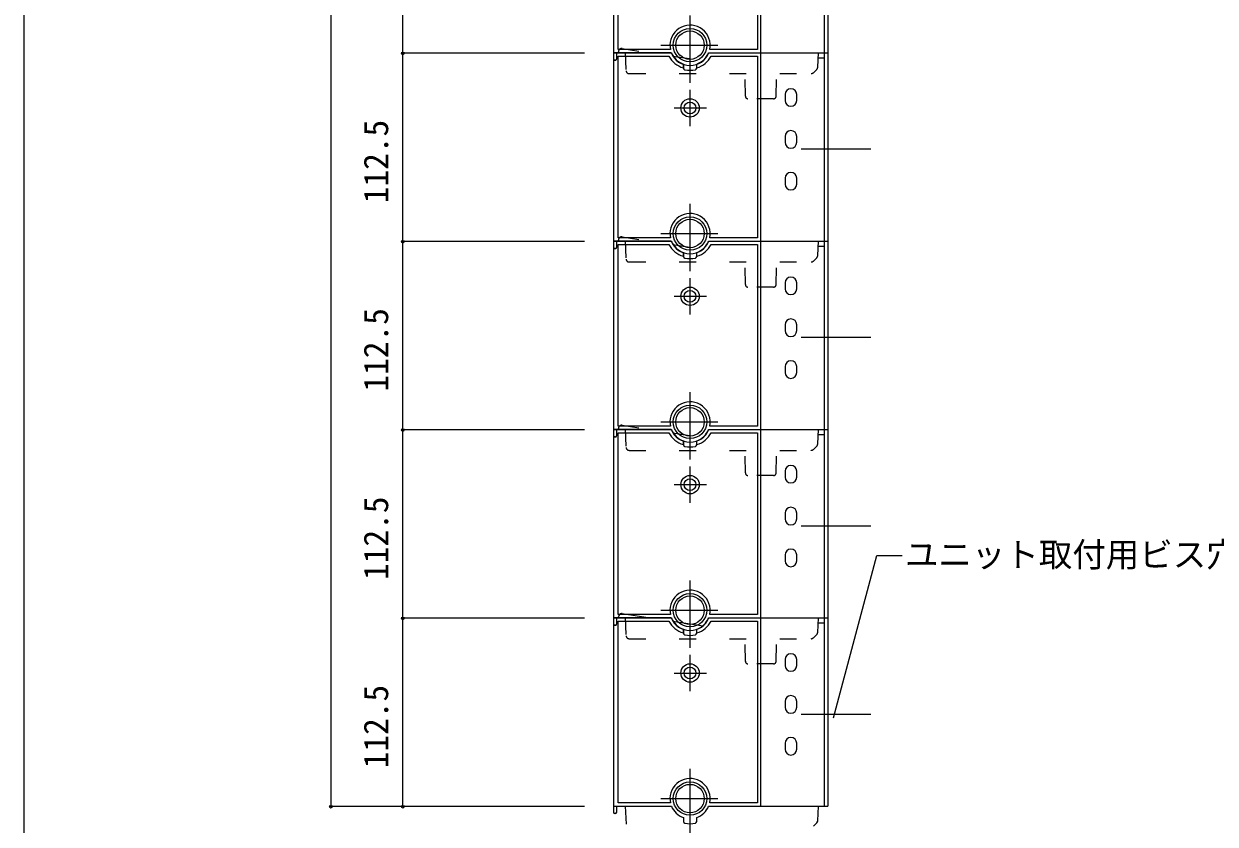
# Model space of a CAD drawing. Units: millimetres, scale not verified. Extents: x -1916 to 1917, y -1364 to 1364.
# Drawn here: x -1916 to -1204, y -660 to -182 of the extents above; entities that cross this region are included whole.
import ezdxf
from ezdxf.enums import TextEntityAlignment as Align

# ---------------------------------------------------------------- set-up
doc = ezdxf.new("R2010")
doc.units = ezdxf.units.MM
doc.header["$LTSCALE"] = 10
doc.linetypes.add('USER1', pattern=[3, 1, -2])
doc.linetypes.add('USER5', pattern=[24, 12, -5, 2, -5])
for name, color, linetype, lineweight in [('0-2_A-3', 3, 'USER5', 18), ('0-5_A-6', 7, 'Continuous', 18), ('0-6_A-7', 5, 'Continuous', 18), ('0-8_A-A', 3, 'Continuous', 18), ('0-9_A-B', 3, 'Continuous', 18), ('0-A_A-C', 3, 'USER1', 18), ('F-4', 7, 'Continuous', 18)]:
    doc.layers.add(name, color=color, linetype=linetype, lineweight=lineweight)
doc.styles.add('ＭＳ ゴシック', font='')
doc.styles.get('ＭＳ ゴシック').set_extended_font_data('MS Gothic')

msp = doc.modelspace()

# ---------------------------------------------------------------- linework, layer by layer
at = {"layer": '0-2_A-3', "color": 5}
for p, q in [((-1451.73, -256.41), (-1410.18, -256.41)), ((-1451.73, -368.91), (-1410.18, -368.91)), ((-1451.73, -481.41), (-1410.18, -481.41)), ((-1451.73, -593.91), (-1410.18, -593.91))]:
    msp.add_line(p, q, dxfattribs=at)
at = {"layer": '0-5_A-6'}
for p, q in [((-1732.59, 701.09), (-1732.59, -648.91)), ((-1689.69, -198.91), (-1689.69, -86.41)), ((-1688.69, -198.91), (-1690.69, -198.91)), ((-1689.69, -198.91), (-1581.21, -198.91)), ((-1689.69, -311.41), (-1689.69, -198.91)), ((-1688.69, -311.41), (-1690.69, -311.41)), ((-1689.69, -311.41), (-1581.21, -311.41)), ((-1689.69, -423.91), (-1689.69, -311.41)), ((-1688.69, -423.91), (-1690.69, -423.91)), ((-1689.69, -423.91), (-1581.21, -423.91)), ((-1689.69, -536.41), (-1689.69, -423.91)), ((-1688.69, -536.41), (-1690.69, -536.41)), ((-1689.69, -536.41), (-1581.21, -536.41)), ((-1689.69, -648.91), (-1689.69, -536.41)), ((-1731.59, -648.91), (-1733.59, -648.91)), ((-1732.59, -648.91), (-1581.21, -648.91)), ((-1688.69, -648.91), (-1690.69, -648.91))]:
    msp.add_line(p, q, dxfattribs=at)
for centre in [(-1689.69, -198.91), (-1689.69, -311.41), (-1689.69, -423.91), (-1689.69, -536.41), (-1732.59, -648.91), (-1689.69, -648.91)]:
    msp.add_arc(centre, 1, 180, 0, dxfattribs=at)
at = {"layer": '0-6_A-7'}
msp.add_lwpolyline([(-1432.4, -596.12), (-1406.42, -499.17), (-1391.33, -499.17)], dxfattribs=at)
at = {"layer": '0-8_A-A'}
for p, q in [((-1563.85, -86.41), (-1563.85, -198.91)), ((-1477.85, -88.41), (-1477.85, -196.91)), ((-1475.85, -198.91), (-1475.85, -86.41)), ((-1437.85, -198.91), (-1437.85, -86.41)), ((-1435.85, -86.41), (-1435.85, -198.91)), ((-1563.85, -198.91), (-1529.21, -198.91)), ((-1530.08, -194.26), (-1529.82, -196.91)), ((-1506.96, -198.91), (-1435.85, -198.91)), ((-1477.85, -196.91), (-1506.35, -196.91)), ((-1522.04, -205.74), (-1522.04, -208.09)), ((-1514.12, -208.09), (-1514.12, -205.74)), ((-1529.37, -311.41), (-1563.85, -311.41)), ((-1563.85, -311.41), (-1563.85, -423.91)), ((-1506.8, -311.41), (-1435.85, -311.41)), ((-1475.85, -423.91), (-1475.85, -311.41)), ((-1437.85, -423.91), (-1437.85, -311.41)), ((-1435.85, -311.41), (-1435.85, -423.91)), ((-1560.96, -313.41), (-1530.65, -313.41)), ((-1522.23, -318.33), (-1522.23, -320.44)), ((-1513.93, -320.44), (-1513.93, -318.33)), ((-1505.51, -313.41), (-1477.85, -313.41)), ((-1477.85, -313.41), (-1477.85, -421.91)), ((-1441.68, -314.41), (-1437.85, -314.41)), ((-1461.35, -336.41), (-1461.35, -339.91)), ((-1454.35, -339.91), (-1454.35, -336.41)), ((-1461.35, -361.41), (-1461.35, -364.91)), ((-1454.35, -364.91), (-1454.35, -361.41)), ((-1461.35, -386.41), (-1461.35, -389.91)), ((-1454.35, -389.91), (-1454.35, -386.41)), ((-1530.08, -419.26), (-1529.82, -421.91)), ((-1563.85, -423.91), (-1529.21, -423.91)), ((-1506.96, -423.91), (-1435.85, -423.91)), ((-1477.85, -421.91), (-1506.35, -421.91)), ((-1522.04, -430.74), (-1522.04, -433.09)), ((-1514.12, -433.09), (-1514.12, -430.74)), ((-1563.85, -536.41), (-1563.85, -652.46)), ((-1529.37, -536.41), (-1563.85, -536.41)), ((-1560.96, -646.91), (-1560.96, -538.41)), ((-1560.96, -538.41), (-1530.65, -538.41)), ((-1560.85, -536.41), (-1560.85, -535.9)), ((-1558.55, -533.92), (-1541.99, -536.41)), ((-1528.28, -538.47), (-1510.32, -541.18)), ((-1506.8, -536.41), (-1435.85, -536.41)), ((-1505.51, -538.41), (-1477.85, -538.41)), ((-1477.85, -538.41), (-1477.85, -646.91)), ((-1475.85, -648.91), (-1475.85, -536.41)), ((-1441.68, -539.41), (-1437.85, -539.41)), ((-1437.85, -648.91), (-1437.85, -536.41)), ((-1435.85, -536.41), (-1435.85, -648.91)), ((-1522.23, -543.33), (-1522.23, -545.44)), ((-1513.93, -545.44), (-1513.93, -543.33)), ((-1461.35, -561.41), (-1461.35, -564.91)), ((-1454.35, -564.91), (-1454.35, -561.41)), ((-1461.35, -586.41), (-1461.35, -589.91)), ((-1454.35, -589.91), (-1454.35, -586.41)), ((-1461.35, -611.41), (-1461.35, -614.91)), ((-1454.35, -614.91), (-1454.35, -611.41)), ((-1529.82, -646.91), (-1560.96, -646.91)), ((-1530.08, -644.26), (-1529.82, -646.91)), ((-1477.85, -646.91), (-1506.35, -646.91)), ((-1563.85, -648.91), (-1529.21, -648.91)), ((-1562.8, -653.41), (-1562.9, -653.41)), ((-1561.85, -652.46), (-1561.85, -648.91)), ((-1556.85, -648.91), (-1556.29, -659.7)), ((-1506.96, -648.91), (-1435.85, -648.91)), ((-1441.81, -657.62), (-1441.35, -648.91)), ((-1522.04, -655.74), (-1522.04, -658.09)), ((-1514.12, -658.09), (-1514.12, -655.74)), ((-1442.43, -658.96), (-1444.43, -660.86))]:
    msp.add_line(p, q, dxfattribs=at)
at = {"layer": '0-8_A-A', "linetype": 'USER5'}
for p, q in [((-1518.08, -216.86), (-1518.08, -176.59)), ((-1535.44, -194.41), (-1501.48, -194.41)), ((-1518.08, -355.3), (-1518.08, -333.61)), ((-1527.65, -344.41), (-1508.23, -344.41)), ((-1518.08, -441.86), (-1518.08, -401.59)), ((-1535.44, -419.41), (-1501.48, -419.41)), ((-1518.08, -580.3), (-1518.08, -558.61)), ((-1527.65, -569.41), (-1508.23, -569.41)), ((-1518.08, -666.86), (-1518.08, -626.59)), ((-1535.44, -644.41), (-1501.48, -644.41))]:
    msp.add_line(p, q, dxfattribs=at)
at = {"layer": '0-8_A-A', "linetype": 'USER1'}
for p, q in [((-1563.85, -198.91), (-1563.85, -202.46)), ((-1561.85, -202.46), (-1561.85, -198.91)), ((-1562.8, -203.41), (-1562.9, -203.41)), ((-1560.85, -311.41), (-1560.85, -310.9)), ((-1558.55, -308.92), (-1541.99, -311.41)), ((-1528.28, -313.47), (-1510.32, -316.18)), ((-1563.85, -423.91), (-1563.85, -427.46)), ((-1561.85, -427.46), (-1561.85, -423.91)), ((-1562.8, -428.41), (-1562.9, -428.41))]:
    msp.add_line(p, q, dxfattribs=at)
at = {"layer": '0-8_A-A'}
for points in [[(-1529.82, -196.91), (-1560.96, -196.91), (-1560.96, -88.41)], [(-1529.82, -421.91), (-1560.96, -421.91), (-1560.96, -313.41)]]:
    msp.add_lwpolyline(points, dxfattribs=at)
for centre, radius in [((-1518.08, -194.41), 10), ((-1518.08, -194.41), 8.5), ((-1518.08, -344.41), 5.5), ((-1518.08, -344.41), 3.5), ((-1518.08, -419.41), 10), ((-1518.08, -419.41), 8.5), ((-1518.08, -569.41), 5.5), ((-1518.08, -569.41), 3.5), ((-1518.08, -644.41), 10), ((-1518.08, -644.41), 8.5)]:
    msp.add_circle(centre, radius, dxfattribs=at)
for centre, radius, start, end in [((-1518.08, -194.41), 12, 347.975, 179.291), ((-1518.08, -194.41), 12, 202.024, 250.736), ((-1518.08, -194.41), 12, 289.264, 337.976), ((-1521.04, -208.09), 1, 180, 257.798), ((-1518.08, -194.41), 15, 257.798, 282.202), ((-1515.12, -208.09), 1, 282.202, 0), ((-1518.08, -306.91), 12.15, 201.738, 338.262), ((-1518.08, -306.91), 14.15, 207.346, 252.945), ((-1518.08, -306.91), 14.15, 287.055, 332.654), ((-1457.85, -336.41), 3.5, 0, 180), ((-1457.85, -339.91), 3.5, 180, 0), ((-1457.85, -361.41), 3.5, 0, 180), ((-1457.85, -364.91), 3.5, 180, 0), ((-1457.85, -386.41), 3.5, 0, 180), ((-1457.85, -389.91), 3.5, 180, 0), ((-1518.08, -419.41), 12, 347.975, 179.291), ((-1518.08, -419.41), 12, 202.024, 250.736), ((-1518.08, -419.41), 12, 289.264, 337.976), ((-1521.04, -433.09), 1, 180, 257.798), ((-1515.12, -433.09), 1, 282.202, 0), ((-1518.08, -419.41), 15, 257.798, 282.202), ((-1558.85, -535.9), 2, 81.44, 180), ((-1518.08, -531.91), 14.15, 207.346, 252.945), ((-1518.08, -531.91), 12.15, 201.738, 338.262), ((-1518.08, -531.91), 14.15, 287.055, 332.654), ((-1457.85, -561.41), 3.5, 0, 180), ((-1457.85, -564.91), 3.5, 180, 0), ((-1457.85, -586.41), 3.5, 0, 180), ((-1457.85, -589.91), 3.5, 180, 0), ((-1457.85, -611.41), 3.5, 0, 180), ((-1457.85, -614.91), 3.5, 180, 0), ((-1518.08, -644.41), 12, 347.975, 179.291), ((-1562.9, -652.46), 0.95, 180, 270), ((-1562.8, -652.46), 0.95, 270, 0), ((-1518.08, -644.41), 12, 202.024, 250.736), ((-1518.08, -644.41), 12, 289.264, 337.976), ((-1521.04, -658.09), 1, 180, 257.798), ((-1518.08, -644.41), 15, 257.798, 282.202), ((-1515.12, -658.09), 1, 282.202, 0), ((-1443.8, -657.51), 2, 313.5, 357)]:
    msp.add_arc(centre, radius, start, end, dxfattribs=at)
at = {"layer": '0-8_A-A', "linetype": 'USER1'}
for centre, radius, start, end in [((-1562.9, -202.46), 0.95, 180, 270), ((-1562.8, -202.46), 0.95, 270, 0), ((-1558.85, -310.9), 2, 81.44, 180), ((-1562.9, -427.46), 0.95, 180, 270), ((-1562.8, -427.46), 0.95, 270, 0)]:
    msp.add_arc(centre, radius, start, end, dxfattribs=at)
at = {"layer": '0-9_A-B'}
for p, q in [((-1529.37, -198.91), (-1563.85, -198.91)), ((-1563.85, -198.91), (-1563.85, -311.41)), ((-1506.8, -198.91), (-1435.85, -198.91)), ((-1475.85, -311.41), (-1475.85, -198.91)), ((-1437.85, -311.41), (-1437.85, -198.91)), ((-1435.85, -198.91), (-1435.85, -311.41)), ((-1560.96, -200.91), (-1530.65, -200.91)), ((-1522.23, -205.83), (-1522.23, -207.94)), ((-1513.93, -207.94), (-1513.93, -205.83)), ((-1505.51, -200.91), (-1477.85, -200.91)), ((-1477.85, -200.91), (-1477.85, -309.41)), ((-1441.68, -201.91), (-1437.85, -201.91)), ((-1461.35, -223.91), (-1461.35, -227.41)), ((-1454.35, -227.41), (-1454.35, -223.91)), ((-1461.35, -248.91), (-1461.35, -252.41)), ((-1454.35, -252.41), (-1454.35, -248.91)), ((-1461.35, -273.91), (-1461.35, -277.41)), ((-1454.35, -277.41), (-1454.35, -273.91)), ((-1563.85, -311.41), (-1529.21, -311.41)), ((-1530.08, -306.76), (-1529.82, -309.41)), ((-1506.96, -311.41), (-1435.85, -311.41)), ((-1477.85, -309.41), (-1506.35, -309.41)), ((-1522.04, -318.24), (-1522.04, -320.59)), ((-1514.12, -320.59), (-1514.12, -318.24)), ((-1529.37, -423.91), (-1563.85, -423.91)), ((-1563.85, -423.91), (-1563.85, -536.41)), ((-1560.96, -425.91), (-1530.65, -425.91)), ((-1506.8, -423.91), (-1435.85, -423.91)), ((-1505.51, -425.91), (-1477.85, -425.91)), ((-1477.85, -425.91), (-1477.85, -534.41)), ((-1475.85, -536.41), (-1475.85, -423.91)), ((-1441.68, -426.91), (-1437.85, -426.91)), ((-1437.85, -536.41), (-1437.85, -423.91)), ((-1435.85, -423.91), (-1435.85, -536.41)), ((-1522.23, -430.83), (-1522.23, -432.94)), ((-1513.93, -432.94), (-1513.93, -430.83)), ((-1461.35, -448.91), (-1461.35, -452.41)), ((-1454.35, -452.41), (-1454.35, -448.91)), ((-1461.35, -473.91), (-1461.35, -477.41)), ((-1454.35, -477.41), (-1454.35, -473.91)), ((-1461.35, -498.91), (-1461.35, -502.41)), ((-1454.35, -502.41), (-1454.35, -498.91)), ((-1530.08, -531.76), (-1529.82, -534.41)), ((-1563.85, -536.41), (-1529.21, -536.41)), ((-1506.96, -536.41), (-1435.85, -536.41)), ((-1477.85, -534.41), (-1506.35, -534.41)), ((-1522.04, -543.24), (-1522.04, -545.59)), ((-1514.12, -545.59), (-1514.12, -543.24))]:
    msp.add_line(p, q, dxfattribs=at)
at = {"layer": '0-9_A-B', "linetype": 'USER1'}
for p, q in [((-1560.85, -198.91), (-1560.85, -198.4)), ((-1558.55, -196.42), (-1541.99, -198.91)), ((-1528.28, -200.97), (-1510.32, -203.68)), ((-1563.85, -311.41), (-1563.85, -314.96)), ((-1561.85, -314.96), (-1561.85, -311.41)), ((-1562.8, -315.91), (-1562.9, -315.91)), ((-1560.85, -423.91), (-1560.85, -423.4)), ((-1558.55, -421.42), (-1541.99, -423.91)), ((-1528.28, -425.97), (-1510.32, -428.68)), ((-1563.85, -536.41), (-1563.85, -539.96)), ((-1561.85, -539.96), (-1561.85, -536.41)), ((-1562.8, -540.91), (-1562.9, -540.91))]:
    msp.add_line(p, q, dxfattribs=at)
at = {"layer": '0-9_A-B', "linetype": 'USER5'}
for p, q in [((-1518.08, -242.8), (-1518.08, -221.11)), ((-1527.65, -231.91), (-1508.23, -231.91)), ((-1518.08, -329.36), (-1518.08, -289.09)), ((-1535.44, -306.91), (-1501.48, -306.91)), ((-1518.08, -467.8), (-1518.08, -446.11)), ((-1527.65, -456.91), (-1508.23, -456.91)), ((-1518.08, -554.36), (-1518.08, -514.09)), ((-1535.44, -531.91), (-1501.48, -531.91))]:
    msp.add_line(p, q, dxfattribs=at)
at = {"layer": '0-9_A-B'}
for points in [[(-1529.82, -309.41), (-1560.96, -309.41), (-1560.96, -200.91)], [(-1529.82, -534.41), (-1560.96, -534.41), (-1560.96, -425.91)]]:
    msp.add_lwpolyline(points, dxfattribs=at)
for centre, radius in [((-1518.08, -231.91), 5.5), ((-1518.08, -231.91), 3.5), ((-1518.08, -306.91), 10), ((-1518.08, -306.91), 8.5), ((-1518.08, -456.91), 5.5), ((-1518.08, -456.91), 3.5), ((-1518.08, -531.91), 10), ((-1518.08, -531.91), 8.5)]:
    msp.add_circle(centre, radius, dxfattribs=at)
at = {"layer": '0-9_A-B', "linetype": 'USER1'}
for centre, radius, start, end in [((-1558.85, -198.4), 2, 81.44, 180), ((-1562.9, -314.96), 0.95, 180, 270), ((-1562.8, -314.96), 0.95, 270, 0), ((-1558.85, -423.4), 2, 81.44, 180), ((-1562.9, -539.96), 0.95, 180, 270), ((-1562.8, -539.96), 0.95, 270, 0)]:
    msp.add_arc(centre, radius, start, end, dxfattribs=at)
at = {"layer": '0-9_A-B'}
for centre, radius, start, end in [((-1518.08, -194.41), 12.15, 201.738, 338.262), ((-1518.08, -194.41), 14.15, 207.346, 252.945), ((-1518.08, -194.41), 14.15, 287.055, 332.654), ((-1457.85, -223.91), 3.5, 0, 180), ((-1457.85, -227.41), 3.5, 180, 0), ((-1457.85, -248.91), 3.5, 0, 180), ((-1457.85, -252.41), 3.5, 180, 0), ((-1457.85, -273.91), 3.5, 0, 180), ((-1457.85, -277.41), 3.5, 180, 0), ((-1518.08, -306.91), 12, 347.975, 179.291), ((-1518.08, -306.91), 12, 202.024, 250.736), ((-1518.08, -306.91), 12, 289.264, 337.976), ((-1521.04, -320.59), 1, 180, 257.798), ((-1518.08, -306.91), 15, 257.798, 282.202), ((-1515.12, -320.59), 1, 282.202, 0), ((-1518.08, -419.41), 14.15, 207.346, 252.945), ((-1518.08, -419.41), 12.15, 201.738, 338.262), ((-1518.08, -419.41), 14.15, 287.055, 332.654), ((-1457.85, -448.91), 3.5, 0, 180), ((-1457.85, -452.41), 3.5, 180, 0), ((-1457.85, -473.91), 3.5, 0, 180), ((-1457.85, -477.41), 3.5, 180, 0), ((-1457.85, -498.91), 3.5, 0, 180), ((-1457.85, -502.41), 3.5, 180, 0), ((-1518.08, -531.91), 12, 347.975, 179.291), ((-1518.08, -531.91), 12, 202.024, 250.736), ((-1518.08, -531.91), 12, 289.264, 337.976), ((-1521.04, -545.59), 1, 180, 257.798), ((-1518.08, -531.91), 15, 257.798, 282.202), ((-1515.12, -545.59), 1, 282.202, 0)]:
    msp.add_arc(centre, radius, start, end, dxfattribs=at)
at = {"layer": '0-A_A-C'}
for p, q in [((-1556.85, -198.91), (-1556.29, -209.7)), ((-1441.81, -207.62), (-1441.35, -198.91)), ((-1554.49, -211.41), (-1445.8, -211.41)), ((-1485.03, -224.94), (-1485.26, -211.41)), ((-1466.68, -224.94), (-1466.44, -211.41)), ((-1442.43, -208.96), (-1444.43, -210.86)), ((-1468.17, -226.41), (-1483.53, -226.41)), ((-1556.85, -311.41), (-1556.29, -322.2)), ((-1441.81, -320.12), (-1441.35, -311.41)), ((-1554.49, -323.91), (-1445.8, -323.91)), ((-1485.03, -337.44), (-1485.26, -323.91)), ((-1466.68, -337.44), (-1466.44, -323.91)), ((-1442.43, -321.46), (-1444.43, -323.36)), ((-1468.17, -338.91), (-1483.53, -338.91)), ((-1556.85, -423.91), (-1556.29, -434.7)), ((-1441.81, -432.62), (-1441.35, -423.91)), ((-1442.43, -433.96), (-1444.43, -435.86)), ((-1554.49, -436.41), (-1445.8, -436.41)), ((-1485.03, -449.94), (-1485.26, -436.41)), ((-1466.68, -449.94), (-1466.44, -436.41)), ((-1468.17, -451.41), (-1483.53, -451.41)), ((-1556.85, -536.41), (-1556.29, -547.2)), ((-1441.81, -545.12), (-1441.35, -536.41)), ((-1442.43, -546.46), (-1444.43, -548.36)), ((-1554.49, -548.91), (-1445.8, -548.91)), ((-1485.03, -562.44), (-1485.26, -548.91)), ((-1466.68, -562.44), (-1466.44, -548.91)), ((-1468.17, -563.91), (-1483.53, -563.91)), ((-1441.81, -657.62), (-1441.35, -648.91)), ((-1442.43, -658.96), (-1444.43, -660.86))]:
    msp.add_line(p, q, dxfattribs=at)
for centre, radius, start, end in [((-1554.49, -209.61), 1.8, 183.002, 270), ((-1445.8, -209.41), 2, 270, 313.5), ((-1443.8, -207.51), 2, 313.5, 357), ((-1483.53, -224.91), 1.5, 181, 270), ((-1468.17, -224.91), 1.5, 270, 359), ((-1443.8, -320.01), 2, 313.5, 357), ((-1554.49, -322.11), 1.8, 183.002, 270), ((-1445.8, -321.91), 2, 270, 313.5), ((-1483.53, -337.41), 1.5, 181, 270), ((-1468.17, -337.41), 1.5, 270, 359), ((-1443.8, -432.51), 2, 313.5, 357), ((-1554.49, -434.61), 1.8, 183.002, 270), ((-1445.8, -434.41), 2, 270, 313.5), ((-1483.53, -449.91), 1.5, 181, 270), ((-1468.17, -449.91), 1.5, 270, 359), ((-1554.49, -547.11), 1.8, 183.002, 270), ((-1443.8, -545.01), 2, 313.5, 357), ((-1445.8, -546.91), 2, 270, 313.5), ((-1483.53, -562.41), 1.5, 181, 270), ((-1468.17, -562.41), 1.5, 270, 359), ((-1443.8, -657.51), 2, 313.5, 357)]:
    msp.add_arc(centre, radius, start, end, dxfattribs=at)
at = {"layer": 'F-4'}
msp.add_lwpolyline([(-1915.97, 1338.76), (-1915.97, -1364.21), (1900.73, -1364.21)], dxfattribs=at)

# ---------------------------------------------------------------- texts
at = {"layer": '0-5_A-6', "style": 'ＭＳ ゴシック'}
for p in [(-1693.97, -288.84), (-1693.97, -401.34), (-1693.97, -513.84), (-1693.97, -626.34)]:
    msp.add_text('112.5', height=14.66, rotation=90, dxfattribs=at).set_placement(p, align=Align.BOTTOM_LEFT)
at = {"layer": '0-6_A-7', "color": 7, "style": 'ＭＳ ゴシック'}
msp.add_text('ユニット取付用ビス穴位置', height=14.66, dxfattribs=at).set_placement((-1389.77, -510.4), align=Align.BOTTOM_LEFT)

doc.saveas('drawing.dxf')
